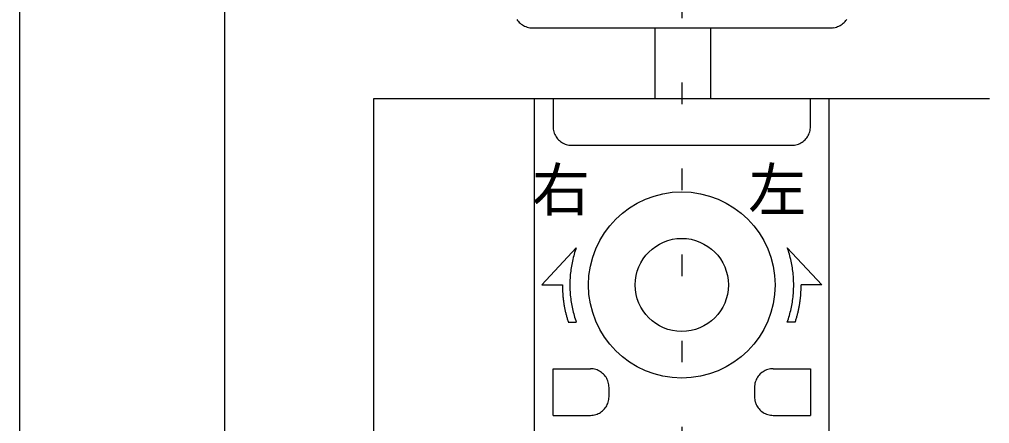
# Model space of a CAD drawing. Units: millimetres, scale not verified. Extents: x -800 to 800, y -554 to 554.
# Drawn here: x -226.8 to -174.8, y 363.1 to 384.8 of the extents above; entities that cross this region are included whole.
import ezdxf
from ezdxf.enums import TextEntityAlignment as Align

# ---------------------------------------------------------------- set-up
doc = ezdxf.new("R2010")
doc.units = ezdxf.units.MM
doc.header["$LTSCALE"] = 4
doc.linetypes.add('USER12', pattern=[1.154642, 0.288572, -0.86607])
doc.layers.add('2-0', color=7, linetype='Continuous', lineweight=25)
doc.styles.add('ＭＳ ゴシック', font='')
doc.styles.get('ＭＳ ゴシック').set_extended_font_data('MS Gothic')

msp = doc.modelspace()

# ---------------------------------------------------------------- linework, layer by layer
at = {"layer": '2-0'}
for p, q in [((-226.77, 424.853), (-226.77, 166.551)), ((-215.77, 388.853), (-215.77, 166.55)), ((-199.271, 384.352), (-183.271, 384.352)), ((-192.719, 384.352), (-192.719, 380.553)), ((-189.721, 384.352), (-189.721, 380.553)), ((-207.768, 380.553), (-174.77, 380.553)), ((-207.768, 166.551), (-207.768, 380.553)), ((-199.169, 345.453), (-199.169, 380.553)), ((-199.169, 380.553), (-183.369, 380.553)), ((-198.168, 380.553), (-198.168, 379.055)), ((-184.369, 379.054), (-184.369, 380.552)), ((-183.369, 345.453), (-183.369, 380.553)), ((-197.169, 378.053), (-185.369, 378.053)), ((-198.768, 370.553), (-196.923, 372.554)), ((-183.769, 370.553), (-185.614, 372.554)), ((-198.768, 370.553), (-197.67, 370.553)), ((-183.769, 370.553), (-184.867, 370.553)), ((-197.349, 368.553), (-196.923, 368.553)), ((-185.188, 368.553), (-185.614, 368.553)), ((-198.168, 366.053), (-196.168, 366.053)), ((-198.168, 363.553), (-198.168, 366.052)), ((-186.367, 366.053), (-184.369, 366.053)), ((-184.369, 366.053), (-184.369, 363.554)), ((-195.169, 364.553), (-195.169, 365.052)), ((-187.368, 365.053), (-187.368, 364.553)), ((-198.168, 363.553), (-196.168, 363.553)), ((-186.367, 363.553), (-184.369, 363.553))]:
    msp.add_line(p, q, dxfattribs=at)
at = {"layer": '2-0', "linetype": 'USER12'}
msp.add_line((-191.269, 390.654), (-191.269, 338.712), dxfattribs=at)
at = {"layer": '2-0'}
for centre, radius in [((-191.268, 370.553), 4.999), ((-191.269, 370.553), 2.5)]:
    msp.add_circle(centre, radius, dxfattribs=at)
for centre, radius, start, end in [((-199.264, 385.355), 1.006, 212.9511, 220.92), ((-183.273, 385.357), 1.006, 318.9692, 326.9474), ((-199.263, 385.356), 1.007, 220.9169, 228.8625), ((-199.265, 385.353), 1.003, 228.8595, 236.849), ((-199.269, 385.347), 0.996, 236.8479, 244.9398), ((-199.272, 385.342), 0.99, 244.9421, 253.1718), ((-199.272, 385.342), 0.991, 253.1789, 261.5458), ((-199.27, 385.356), 1.005, 261.5581, 270.0166), ((-183.269, 385.361), 1.008, 269.9844, 278.4185), ((-183.268, 385.347), 0.995, 278.4302, 286.7696), ((-183.268, 385.347), 0.994, 286.7762, 294.9801), ((-183.27, 385.352), 1, 294.9821, 303.054), ((-183.273, 385.357), 1.006, 303.0526, 311.0308), ((-183.275, 385.359), 1.008, 311.0277, 318.9723), ((-197.155, 379.054), 1.013, 179.9838, 188.3789), ((-197.17, 379.052), 0.998, 188.3902, 196.6992), ((-197.172, 379.051), 0.996, 196.7055, 204.89), ((-197.168, 379.053), 1, 204.8919, 212.9561), ((-185.367, 379.054), 1, 326.946, 335.0179), ((-185.362, 379.052), 0.994, 335.0199, 343.2238), ((-185.363, 379.052), 0.995, 343.2304, 351.5698), ((-185.376, 379.054), 1.008, 351.5815, 0.0156), ((-197.165, 379.055), 1.004, 212.9548, 220.9361), ((-197.164, 379.056), 1.005, 220.9333, 228.89), ((-197.166, 379.053), 1.002, 228.8872, 236.884), ((-197.169, 379.048), 0.996, 236.883, 244.9765), ((-197.172, 379.043), 0.991, 244.9789, 253.2034), ((-197.171, 379.045), 0.992, 253.2104, 261.565), ((-197.169, 379.06), 1.007, 261.5771, 270.0171), ((-185.369, 379.061), 1.008, 269.9844, 278.4185), ((-185.367, 379.047), 0.995, 278.4302, 286.7696), ((-185.367, 379.047), 0.994, 286.7762, 294.9801), ((-185.369, 379.052), 1, 294.9821, 303.054), ((-185.373, 379.057), 1.006, 303.0526, 311.0308), ((-185.374, 379.059), 1.008, 311.0277, 318.9723), ((-185.372, 379.057), 1.006, 318.9692, 326.9474), ((-191.274, 370.551), 5.995, 160.4871, 164.0576), ((-191.263, 370.551), 5.995, 15.9424, 19.5129), ((-191.281, 370.553), 5.987, 167.6157, 171.1625), ((-191.279, 370.553), 5.989, 164.0579, 167.6156), ((-191.258, 370.553), 5.989, 12.3844, 15.9421), ((-191.256, 370.553), 5.987, 8.8375, 12.3843), ((-191.281, 370.553), 5.987, 171.1626, 174.701), ((-191.256, 370.553), 5.987, 5.299, 8.8374), ((-191.28, 370.553), 5.988, 174.701, 178.2343), ((-191.257, 370.553), 5.988, 1.7657, 5.299), ((-191.252, 370.553), 6.417, 179.9999, 181.6505), ((-191.259, 370.553), 6.41, 181.6504, 183.3019), ((-191.28, 370.553), 5.988, 178.2343, 181.7657), ((-191.28, 370.553), 5.988, 181.7657, 185.299), ((-191.257, 370.553), 5.988, 354.701, 358.2343), ((-191.257, 370.553), 5.988, 358.2343, 1.7657), ((-191.278, 370.553), 6.41, 356.6981, 358.3496), ((-191.285, 370.553), 6.417, 358.3496, 0.0001), ((-191.266, 370.553), 6.403, 183.3019, 184.9548), ((-191.274, 370.552), 6.396, 184.9548, 186.6097), ((-191.282, 370.551), 6.387, 186.6097, 188.2669), ((-191.281, 370.553), 5.987, 185.299, 188.8374), ((-191.256, 370.553), 5.987, 351.1626, 354.701), ((-191.255, 370.551), 6.387, 351.7331, 353.3903), ((-191.263, 370.552), 6.396, 353.3903, 355.0452), ((-191.271, 370.553), 6.403, 355.0452, 356.6981), ((-191.291, 370.55), 6.378, 188.2669, 189.9271), ((-191.301, 370.548), 6.368, 189.9271, 191.5906), ((-191.311, 370.546), 6.358, 191.5906, 193.2578), ((-191.281, 370.553), 5.987, 188.8375, 192.3843), ((-191.279, 370.554), 5.989, 192.3844, 195.9421), ((-191.258, 370.554), 5.989, 344.0578, 347.6156), ((-191.256, 370.553), 5.987, 347.6157, 351.1625), ((-191.226, 370.546), 6.358, 346.7422, 348.4094), ((-191.236, 370.548), 6.368, 348.4094, 350.0729), ((-191.246, 370.55), 6.378, 350.0729, 351.7331), ((-191.321, 370.544), 6.347, 193.2578, 194.9292), ((-191.331, 370.541), 6.337, 194.9292, 196.6052), ((-191.34, 370.538), 6.327, 196.6052, 198.2859), ((-191.274, 370.555), 5.995, 195.9424, 199.5129), ((-191.263, 370.555), 5.995, 340.4871, 344.0576), ((-191.197, 370.538), 6.327, 341.7141, 343.3948), ((-191.206, 370.541), 6.337, 343.3948, 345.0708), ((-191.216, 370.544), 6.347, 345.0708, 346.7422), ((-196.167, 365.047), 1.007, 81.5771, 90.0171), ((-196.165, 365.062), 0.992, 73.2104, 81.565), ((-196.165, 365.064), 0.991, 64.9789, 73.2034), ((-196.167, 365.059), 0.996, 56.883, 64.9765), ((-196.171, 365.054), 1.002, 48.8872, 56.884), ((-196.173, 365.051), 1.005, 40.9333, 48.89), ((-196.172, 365.052), 1.004, 32.9548, 40.9361), ((-196.168, 365.054), 1, 24.8919, 32.9561), ((-186.369, 365.055), 1, 147.0518, 155.1159), ((-186.365, 365.053), 1.004, 139.0717, 147.053), ((-186.364, 365.052), 1.005, 131.1179, 139.0746), ((-186.366, 365.055), 1.002, 123.1239, 131.1207), ((-186.37, 365.06), 0.996, 115.0314, 123.1249), ((-186.372, 365.065), 0.991, 106.8045, 115.029), ((-186.372, 365.063), 0.992, 98.4429, 106.7974), ((-186.37, 365.048), 1.007, 89.9908, 98.4307), ((-196.165, 365.056), 0.996, 16.7055, 24.89), ((-196.167, 365.055), 0.998, 8.3902, 16.6992), ((-196.182, 365.054), 1.013, 359.9838, 8.3789), ((-186.355, 365.054), 1.013, 171.629, 180.0241), ((-186.37, 365.056), 0.998, 163.3087, 171.6177), ((-186.372, 365.057), 0.996, 155.1178, 163.3024), ((-196.188, 364.554), 1.019, 351.6468, 0.0188), ((-186.349, 364.555), 1.019, 179.989, 188.3611), ((-196.169, 364.553), 1.001, 319.0316, 327.0376), ((-196.166, 364.551), 0.998, 327.0371, 335.1228), ((-196.165, 364.55), 0.996, 335.1255, 343.3223), ((-196.169, 364.551), 1.001, 343.3292, 351.6352), ((-186.367, 364.552), 1.001, 188.3727, 196.6787), ((-186.372, 364.551), 0.996, 196.6856, 204.8824), ((-186.371, 364.552), 0.998, 204.885, 212.9708), ((-186.368, 364.553), 1.001, 212.9702, 220.9763), ((-196.167, 364.565), 1.012, 269.9821, 278.3849), ((-196.165, 364.548), 0.995, 278.3966, 286.7265), ((-196.164, 364.545), 0.991, 286.7334, 294.9474), ((-196.166, 364.548), 0.995, 294.95, 303.0466), ((-196.168, 364.551), 0.999, 303.046, 311.0573), ((-196.17, 364.553), 1.002, 311.0551, 319.0338), ((-186.367, 364.554), 1.002, 220.974, 228.9528), ((-186.369, 364.552), 0.999, 228.9505, 236.9618), ((-186.371, 364.548), 0.995, 236.9612, 245.0579), ((-186.373, 364.545), 0.991, 245.0605, 253.2745), ((-186.372, 364.549), 0.995, 253.2814, 261.6113), ((-186.37, 364.565), 1.012, 261.623, 270.0258)]:
    msp.add_arc(centre, radius, start, end, dxfattribs=at)

# ---------------------------------------------------------------- texts
at = {"layer": '2-0', "style": 'ＭＳ ゴシック'}
for s, p in [('右', (-199.303, 373.84)), ('左', (-187.704, 373.84))]:
    msp.add_text(s, height=2.284, dxfattribs=at).set_placement(p, align=Align.BOTTOM_LEFT)

doc.saveas('drawing.dxf')
